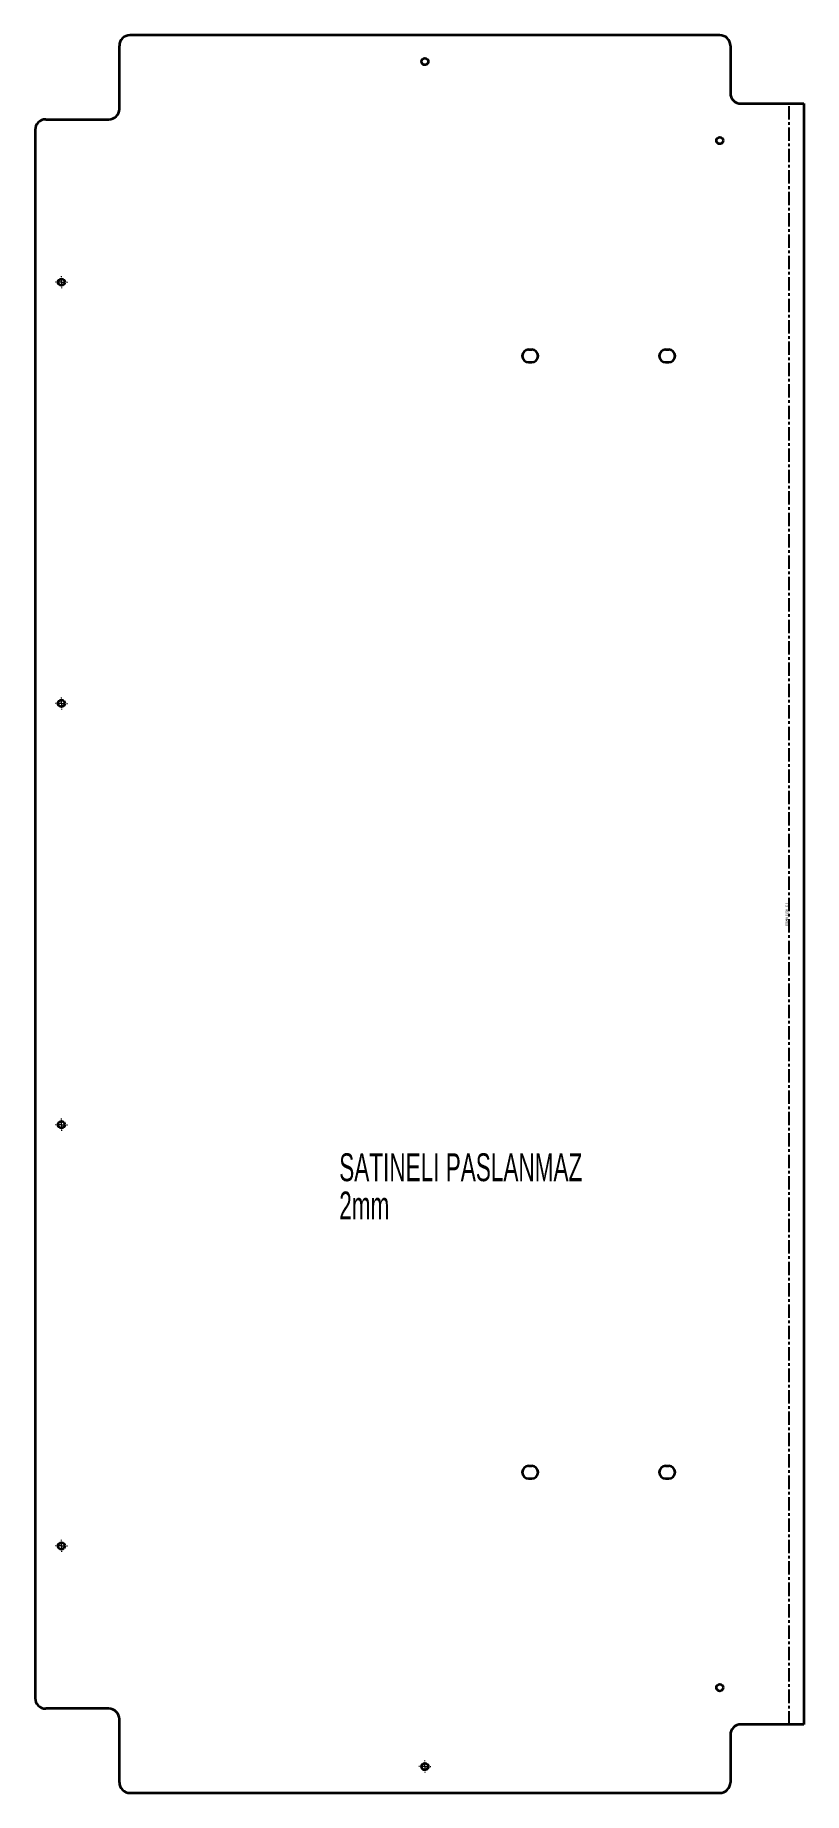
# Model space of a CAD drawing. Header units: millimetres. Extents: x -141 to 589, y -923 to 746.
import ezdxf

# ---------------------------------------------------------------- set-up
doc = ezdxf.new("R2010")
doc.units = ezdxf.units.MM
doc.linetypes.add('CENTERX2', pattern=[20.32, 12.7, -2.54, 2.54, -2.54])
doc.styles.add('SLDTEXTSTYLE0', font='TXT', dxfattribs={"width": 0.605})
doc.styles.add('SLDTEXTSTYLE1', font='TXT', dxfattribs={"width": 0.574118})

# ---------------------------------------------------------------- blocks, each defined once
blk = doc.blocks.new('SW_NOTE_0')
at = {"color": 0, "linetype": 'Continuous', "lineweight": 0, "attachment_point": 1, "style": 'SLDTEXTSTYLE0'}
for s, insert, char_height in [('SATINELI PASLANMAZ', (0, 34.1), 26.458), ('2mm', (0, -2.2), 26.46)]:
    blk.add_mtext(s, dxfattribs=dict(at, insert=insert, char_height=char_height))
blk = doc.blocks.new('SW_CENTERMARKSYMBOL_0')
at = {"color": 0, "linetype": 'Continuous', "lineweight": 18}
for p, q in [((-5, 0), (-5.75, 0)), ((0, 0), (-2.5, 0)), ((0, 5), (0, 5.75)), ((0, 0), (0, 2.5)), ((0, 0), (2.5, 0)), ((0, 0), (0, -2.5)), ((5, 0), (5.75, 0)), ((0, -5), (0, -5.75))]:
    blk.add_line(p, q, dxfattribs=at)
blk = doc.blocks.new('SW_CENTERMARKSYMBOL_1')
at = {"color": 0, "linetype": 'Continuous', "lineweight": 18}
for p, q in [((-5, 0), (-5.75, 0)), ((0, 0), (-2.5, 0)), ((0, 5), (0, 5.75)), ((0, 0), (0, 2.5)), ((0, 0), (2.5, 0)), ((0, 0), (0, -2.5)), ((5, 0), (5.75, 0)), ((0, -5), (0, -5.75))]:
    blk.add_line(p, q, dxfattribs=at)
blk = doc.blocks.new('SW_CENTERMARKSYMBOL_2')
at = {"color": 0, "linetype": 'Continuous', "lineweight": 18}
for p, q in [((-5, 0), (-5.75, 0)), ((0, 0), (-2.5, 0)), ((0, 5), (0, 5.75)), ((0, 0), (0, 2.5)), ((0, 0), (2.5, 0)), ((0, 0), (0, -2.5)), ((5, 0), (5.75, 0)), ((0, -5), (0, -5.75))]:
    blk.add_line(p, q, dxfattribs=at)
blk = doc.blocks.new('SW_CENTERMARKSYMBOL_3')
at = {"color": 0, "linetype": 'Continuous', "lineweight": 18}
for p, q in [((-5, 0), (-5.75, 0)), ((0, 0), (-2.5, 0)), ((0, 5), (0, 5.75)), ((0, 0), (0, 2.5)), ((0, 0), (2.5, 0)), ((0, 0), (0, -2.5)), ((5, 0), (5.75, 0)), ((0, -5), (0, -5.75))]:
    blk.add_line(p, q, dxfattribs=at)
blk = doc.blocks.new('SW_CENTERMARKSYMBOL_4')
at = {"color": 0, "linetype": 'Continuous', "lineweight": 18}
for p, q in [((-5, 0), (-5.75, 0)), ((0, 0), (-2.5, 0)), ((0, 5), (0, 5.75)), ((0, 0), (0, 2.5)), ((0, 0), (2.5, 0)), ((0, 0), (0, -2.5)), ((5, 0), (5.75, 0)), ((0, -5), (0, -5.75))]:
    blk.add_line(p, q, dxfattribs=at)

msp = doc.modelspace()

# ---------------------------------------------------------------- linework, layer by layer
at = {"color": 7, "linetype": 'Continuous', "lineweight": 35}
for p, q in [((-61, 676.1), (-61, 736.1)), ((509, 746.1), (-51, 746.1)), ((519, 736.1), (519, 691.1)), ((529, 681.1), (588.8, 681.1)), ((588.8, 681.1), (588.8, -857.9)), ((-141, 656.1), (-141, -832.9)), ((-131, 666.1), (-71, 666.1)), ((327.5, 447.6), (330.5, 447.6)), ((327.5, 435.6), (330.5, 435.6)), ((457.5, 447.6), (460.5, 447.6)), ((457.5, 435.6), (460.5, 435.6)), ((327.5, -612.4), (330.5, -612.4)), ((457.5, -612.4), (460.5, -612.4)), ((327.5, -624.4), (330.5, -624.4)), ((457.5, -624.4), (460.5, -624.4)), ((-71, -842.9), (-131, -842.9)), ((-61, -912.9), (-61, -852.9)), ((519, -867.9), (519, -912.9)), ((588.8, -857.9), (529, -857.9)), ((-51, -922.9), (509, -922.9))]:
    msp.add_line(p, q, dxfattribs=at)
at = {"color": 7, "linetype": 'CENTERX2'}
msp.add_line((574.9, -857.9), (574.9, 681.1), dxfattribs=at)
at = {"color": 7, "linetype": 'Continuous', "lineweight": 35}
for centre in [(229, 721.1), (509, 646.1), (-116, 511.6), (-116, 111.6), (-116, -288.4), (-116, -688.4), (509, -822.9), (229, -897.9)]:
    msp.add_circle(centre, 3.25, dxfattribs=at)
for centre, radius, start, end in [((-51, 736.1), 10, 90, 180), ((509, 736.1), 10, 0, 90), ((529, 691.1), 10, 180, 270), ((-71, 676.1), 10, 270, 0), ((-131, 656.1), 10, 90, 180), ((327.5, 441.6), 6, 90, 270), ((330.5, 441.6), 6, 270, 90), ((457.5, 441.6), 6, 90, 270), ((460.5, 441.6), 6, 270, 90), ((327.5, -618.4), 6, 90, 270), ((330.5, -618.4), 6, 270, 90), ((457.5, -618.4), 6, 90, 270), ((460.5, -618.4), 6, 270, 90), ((-131, -832.9), 10, 180, 270), ((-71, -852.9), 10, 0, 90), ((529, -867.9), 10, 90, 180), ((-51, -912.9), 10, 180, 270), ((509, -912.9), 10, 270, 0)]:
    msp.add_arc(centre, radius, start, end, dxfattribs=at)

# ---------------------------------------------------------------- block references
at = {"color": 7, "linetype": 'Continuous', "lineweight": 18}
for name, p in [('SW_CENTERMARKSYMBOL_4', (-116, 511.6)), ('SW_CENTERMARKSYMBOL_3', (-116, 111.6)), ('SW_CENTERMARKSYMBOL_2', (-116, -288.4)), ('SW_CENTERMARKSYMBOL_1', (-116, -688.4)), ('SW_CENTERMARKSYMBOL_0', (229, -897.9))]:
    msp.add_blockref(name, p, dxfattribs=at)
at = {"color": 7, "linetype": 'Continuous', "lineweight": 0}
msp.add_blockref('SW_NOTE_0', (147.7, -349.7), dxfattribs=at)

# ---------------------------------------------------------------- texts
at = {"color": 7, "linetype": 'Continuous', "lineweight": 0, "insert": (571.4, -88.7), "char_height": 2.646, "attachment_point": 2, "rotation": 90, "style": 'SLDTEXTSTYLE1'}
msp.add_mtext("DOWN  135°0'  R 2", dxfattribs=at)

doc.saveas('drawing.dxf')
